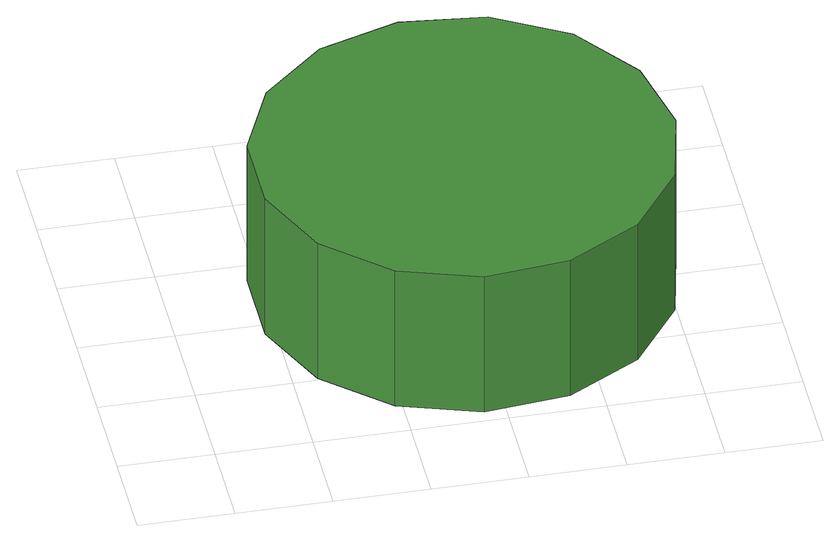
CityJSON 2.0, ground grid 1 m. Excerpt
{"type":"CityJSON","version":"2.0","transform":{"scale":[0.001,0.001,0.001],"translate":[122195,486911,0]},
"CityObjects":{
"tree1":{"type":"SolitaryVegetationObject","attributes":{"function":"something"},"geometry":[{"type":"MultiSurface","lod":"1","boundaries":[[[0,1,2,3,4,5,6,7,8,9,10,11,12,13,14]],[[15,16,17,18,19,20,21,22,23,24,25,26,27,28,29]],[[0,29,28,1]],[[1,28,27,2]],[[2,27,26,3]],[[3,26,25,4]],[[4,25,24,5]],[[5,24,23,6]],[[6,23,22,7]],[[7,22,21,8]],[[8,21,20,9]],[[9,20,19,10]],[[10,19,18,11]],[[11,18,17,12]],[[12,17,16,13]],[[13,16,15,14]],[[14,15,29,0]]]}]}
},
"vertices":[
[5171,2303,1930],[4984,3185,1930],[4454,3913,1930],[3674,4364,1930],[2778,4458,1930],[1921,4180,1930],[1251,3577,1930],[885,2754,1930],[885,1853,1930],[1251,1030,1930],[1921,427,1930],[2778,148,1930],[3674,243,1930],[4454,693,1930],[4984,1422,1930],[4984,1422,239],[4454,693,239],[3674,243,239],[2778,148,239],[1921,427,239],[1251,1030,239],[885,1853,239],[885,2754,239],[1251,3577,239],[1921,4180,239],[2778,4458,239],[3674,4364,239],[4454,3913,239],[4984,3185,239],[5171,2303,239]
]}
